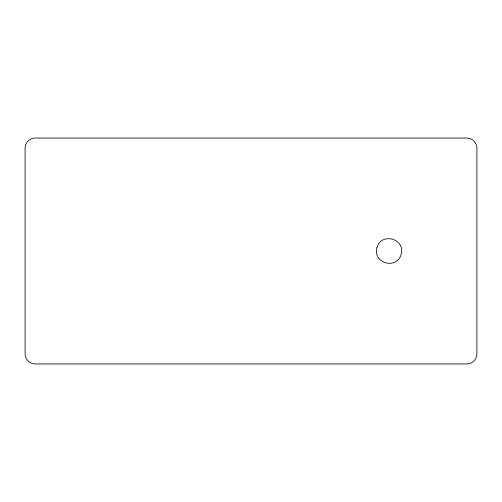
<?xml version="1.0" encoding="UTF-8"?>
<svg xmlns="http://www.w3.org/2000/svg" width="502" height="502" viewBox="0 0 502 502"><rect width="100%" height="100%" fill="white"/><g stroke="black" fill="none" stroke-linecap="round" stroke-linejoin="round"><path stroke-width="0.75" d="M25.445 145.492L25.1 148.09L25.1 353.91C25 359.294 29.756 364.05 35.14 363.95L466.86 363.95C472.244 364.05 477 359.294 476.9 353.91L476.9 148.09C477 142.706 472.244 137.95 466.86 138.05L35.14 138.05C30.704 138.019 26.543 141.194 25.445 145.492M376.927 247.75C372.547 263.45 397.113 270.032 401.173 254.25C405.553 238.55 380.987 231.968 376.927 247.75"/></g></svg>
